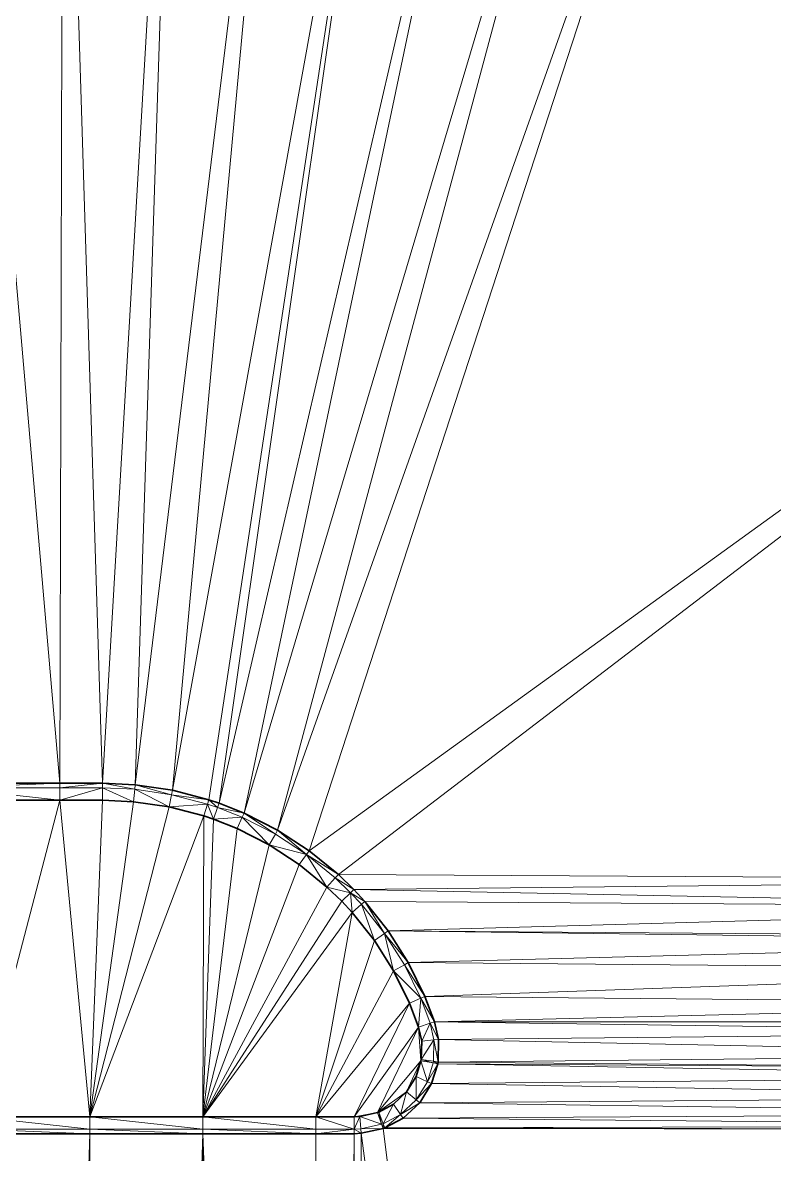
# Model space of a CAD drawing. Header units: metres. Extents: x 246428 to 246884, y 7418966 to 7419490.
# Drawn here: x 246703.22 to 246709.87, y 7419416.47 to 7419426.48 of the extents above; entities that cross this region are included whole.
import ezdxf

# ---------------------------------------------------------------- set-up
doc = ezdxf.new("R2010")
doc.units = ezdxf.units.M
doc.linetypes.add('blank name', pattern=[0])
doc.layers.add('_12D_UNMAPPED', color=7, linetype='Continuous')
for name, color, linetype, lineweight, true_color in [('KERB_BACK', 7, 'Continuous', 35, 0x5fd2ff), ('KERB_LINE', 7, 'Continuous', 18, 0xb9b9b9), ('KERB_LIP', 7, 'Continuous', 35, 0x5fd2ff), ('KERB_TOP', 7, 'Continuous', 18, 0xb9b9b9)]:
    doc.layers.add(name, color=color, linetype=linetype, lineweight=lineweight, true_color=true_color)

msp = doc.modelspace()

# ---------------------------------------------------------------- linework, layer by layer
at = {"layer": '_12D_UNMAPPED', "color": 3, "linetype": 'blank name', "lineweight": 0}
for points in [[(246703.552, 7419419.755, 34.688), (246702.552, 7419419.755, 34.669), (246702.581, 7419430.905, 34.558)], [(246703.581, 7419430.905, 34.577), (246703.552, 7419419.755, 34.688), (246702.581, 7419430.905, 34.558)], [(246703.929, 7419419.755, 34.694), (246703.552, 7419419.755, 34.688), (246703.581, 7419430.905, 34.577)], [(246704.581, 7419430.905, 34.595), (246703.929, 7419419.755, 34.694), (246703.581, 7419430.905, 34.577)], [(246704.218, 7419419.742, 34.7), (246703.929, 7419419.755, 34.694), (246704.581, 7419430.905, 34.595)], [(246705.581, 7419430.905, 34.613), (246704.218, 7419419.742, 34.7), (246704.581, 7419430.905, 34.595)], [(246704.548, 7419419.693, 34.707), (246704.218, 7419419.742, 34.7), (246705.581, 7419430.905, 34.613)], [(246704.87, 7419419.609, 34.713), (246704.548, 7419419.693, 34.707), (246706.581, 7419430.905, 34.631)], [(246706.581, 7419430.905, 34.631), (246704.548, 7419419.693, 34.707), (246705.581, 7419430.905, 34.613)], [(246704.961, 7419419.579, 34.715), (246704.87, 7419419.609, 34.713), (246706.581, 7419430.905, 34.631)], [(246705.182, 7419419.491, 34.72), (246704.961, 7419419.579, 34.715), (246707.581, 7419430.905, 34.65)], [(246707.581, 7419430.905, 34.65), (246704.961, 7419419.579, 34.715), (246706.581, 7419430.905, 34.631)], [(246708.581, 7419430.905, 34.668), (246705.182, 7419419.491, 34.72), (246707.581, 7419430.905, 34.65)], [(246705.479, 7419419.34, 34.727), (246705.182, 7419419.491, 34.72), (246708.581, 7419430.905, 34.668)], [(246705.758, 7419419.158, 34.734), (246705.479, 7419419.34, 34.727), (246709.581, 7419430.905, 34.686)], [(246709.581, 7419430.905, 34.686), (246705.479, 7419419.34, 34.727), (246708.581, 7419430.905, 34.668)], [(246705.758, 7419419.158, 34.734), (246709.581, 7419430.905, 34.686), (246715.569, 7419426.251, 34.843)], [(246715.569, 7419426.251, 34.843), (246709.581, 7419430.905, 34.686), (246715.499, 7419426.491, 34.839)], [(246706.016, 7419418.948, 34.741), (246705.758, 7419419.158, 34.734), (246715.569, 7419426.251, 34.843)], [(246714.193, 7419418.901, 34.892), (246706.016, 7419418.948, 34.741), (246715.569, 7419426.251, 34.843)], [(246703.552, 7419419.755, 34.688), (246703.552, 7419419.715, 34.838), (246702.552, 7419419.715, 34.819)], [(246702.552, 7419419.755, 34.669), (246703.552, 7419419.755, 34.688), (246702.552, 7419419.715, 34.819)], [(246702.552, 7419419.715, 34.819), (246703.552, 7419419.605, 34.838), (246702.552, 7419419.605, 34.819)], [(246702.552, 7419419.715, 34.819), (246703.552, 7419419.715, 34.838), (246703.552, 7419419.605, 34.838)], [(246703.929, 7419419.755, 34.694), (246703.929, 7419419.715, 34.844), (246703.552, 7419419.715, 34.838)], [(246703.552, 7419419.755, 34.688), (246703.929, 7419419.755, 34.694), (246703.552, 7419419.715, 34.838)], [(246703.929, 7419419.715, 34.844), (246703.929, 7419419.605, 34.844), (246703.552, 7419419.605, 34.838)], [(246703.552, 7419419.715, 34.838), (246703.929, 7419419.715, 34.844), (246703.552, 7419419.605, 34.838)], [(246703.929, 7419419.755, 34.694), (246704.218, 7419419.742, 34.7), (246704.215, 7419419.702, 34.85)], [(246703.929, 7419419.755, 34.694), (246704.215, 7419419.702, 34.85), (246703.929, 7419419.715, 34.844)], [(246703.929, 7419419.715, 34.844), (246704.215, 7419419.702, 34.85), (246704.204, 7419419.592, 34.85)], [(246703.929, 7419419.715, 34.844), (246704.204, 7419419.592, 34.85), (246703.929, 7419419.605, 34.844)], [(246704.215, 7419419.702, 34.85), (246704.518, 7419419.546, 34.857), (246704.204, 7419419.592, 34.85)], [(246704.218, 7419419.742, 34.7), (246704.54, 7419419.654, 34.857), (246704.215, 7419419.702, 34.85)], [(246704.215, 7419419.702, 34.85), (246704.54, 7419419.654, 34.857), (246704.518, 7419419.546, 34.857)], [(246704.218, 7419419.742, 34.7), (246704.548, 7419419.693, 34.707), (246704.54, 7419419.654, 34.857)], [(246704.548, 7419419.693, 34.707), (246704.87, 7419419.609, 34.713), (246704.54, 7419419.654, 34.857)], [(246703.552, 7419419.605, 34.838), (246702.818, 7419416.805, 34.855), (246702.552, 7419419.605, 34.819)], [(246703.818, 7419416.805, 34.873), (246702.818, 7419416.805, 34.855), (246703.552, 7419419.605, 34.838)], [(246703.929, 7419419.605, 34.844), (246703.818, 7419416.805, 34.873), (246703.552, 7419419.605, 34.838)], [(246704.204, 7419419.592, 34.85), (246703.818, 7419416.805, 34.873), (246703.929, 7419419.605, 34.844)], [(246704.518, 7419419.546, 34.857), (246703.818, 7419416.805, 34.873), (246704.204, 7419419.592, 34.85)], [(246704.54, 7419419.654, 34.857), (246704.858, 7419419.571, 34.863), (246704.518, 7419419.546, 34.857)], [(246704.858, 7419419.571, 34.863), (246704.825, 7419419.466, 34.863), (246704.518, 7419419.546, 34.857)], [(246704.87, 7419419.609, 34.713), (246704.858, 7419419.571, 34.863), (246704.54, 7419419.654, 34.857)], [(246704.858, 7419419.571, 34.863), (246704.911, 7419419.437, 34.865), (246704.825, 7419419.466, 34.863)], [(246704.87, 7419419.609, 34.713), (246704.947, 7419419.541, 34.865), (246704.858, 7419419.571, 34.863)], [(246704.858, 7419419.571, 34.863), (246704.947, 7419419.541, 34.865), (246704.911, 7419419.437, 34.865)], [(246704.87, 7419419.609, 34.713), (246704.961, 7419419.579, 34.715), (246704.947, 7419419.541, 34.865)], [(246704.961, 7419419.579, 34.715), (246705.182, 7419419.491, 34.72), (246704.947, 7419419.541, 34.865)], [(246704.825, 7419419.466, 34.863), (246703.818, 7419416.805, 34.873), (246704.518, 7419419.546, 34.857)], [(246704.818, 7419416.805, 34.892), (246703.818, 7419416.805, 34.873), (246704.825, 7419419.466, 34.863)], [(246704.911, 7419419.437, 34.865), (246704.818, 7419416.805, 34.892), (246704.825, 7419419.466, 34.863)], [(246704.947, 7419419.541, 34.865), (246705.166, 7419419.454, 34.87), (246704.911, 7419419.437, 34.865)], [(246705.182, 7419419.491, 34.72), (246705.166, 7419419.454, 34.87), (246704.947, 7419419.541, 34.865)], [(246705.182, 7419419.491, 34.72), (246705.459, 7419419.306, 34.877), (246705.166, 7419419.454, 34.87)], [(246705.182, 7419419.491, 34.72), (246705.479, 7419419.34, 34.727), (246705.459, 7419419.306, 34.877)], [(246705.121, 7419419.354, 34.87), (246704.818, 7419416.805, 34.892), (246704.911, 7419419.437, 34.865)], [(246705.166, 7419419.454, 34.87), (246705.121, 7419419.354, 34.87), (246704.911, 7419419.437, 34.865)], [(246705.166, 7419419.454, 34.87), (246705.404, 7419419.21, 34.877), (246705.121, 7419419.354, 34.87)], [(246705.166, 7419419.454, 34.87), (246705.459, 7419419.306, 34.877), (246705.404, 7419419.21, 34.877)], [(246705.404, 7419419.21, 34.877), (246704.818, 7419416.805, 34.892), (246705.121, 7419419.354, 34.87)], [(246705.459, 7419419.306, 34.877), (246705.735, 7419419.126, 34.884), (246705.404, 7419419.21, 34.877)], [(246705.479, 7419419.34, 34.727), (246705.735, 7419419.126, 34.884), (246705.459, 7419419.306, 34.877)], [(246705.479, 7419419.34, 34.727), (246705.758, 7419419.158, 34.734), (246705.735, 7419419.126, 34.884)], [(246705.67, 7419419.037, 34.884), (246704.818, 7419416.805, 34.892), (246705.404, 7419419.21, 34.877)], [(246705.735, 7419419.126, 34.884), (246705.67, 7419419.037, 34.884), (246705.404, 7419419.21, 34.877)], [(246705.735, 7419419.126, 34.884), (246705.915, 7419418.837, 34.891), (246705.67, 7419419.037, 34.884)], [(246705.758, 7419419.158, 34.734), (246706.016, 7419418.948, 34.741), (246705.735, 7419419.126, 34.884)], [(246706.016, 7419418.948, 34.741), (246705.989, 7419418.918, 34.891), (246705.735, 7419419.126, 34.884)], [(246705.735, 7419419.126, 34.884), (246705.989, 7419418.918, 34.891), (246705.915, 7419418.837, 34.891)], [(246705.915, 7419418.837, 34.891), (246704.818, 7419416.805, 34.892), (246705.67, 7419419.037, 34.884)], [(246705.989, 7419418.918, 34.891), (246706.124, 7419418.787, 34.894), (246705.915, 7419418.837, 34.891)], [(246706.016, 7419418.948, 34.741), (246706.153, 7419418.815, 34.744), (246705.989, 7419418.918, 34.891)], [(246706.153, 7419418.815, 34.744), (246706.124, 7419418.787, 34.894), (246705.989, 7419418.918, 34.891)], [(246706.153, 7419418.815, 34.744), (246706.016, 7419418.948, 34.741), (246714.193, 7419418.901, 34.892)], [(246706.153, 7419418.815, 34.744), (246714.193, 7419418.901, 34.892), (246713.964, 7419418.659, 34.89)], [(246706.046, 7419418.711, 34.894), (246704.818, 7419416.805, 34.892), (246705.915, 7419418.837, 34.891)], [(246706.124, 7419418.787, 34.894), (246706.046, 7419418.711, 34.894), (246705.915, 7419418.837, 34.891)], [(246706.124, 7419418.787, 34.894), (246706.138, 7419418.611, 34.897), (246706.046, 7419418.711, 34.894)], [(246706.153, 7419418.815, 34.744), (246706.25, 7419418.71, 34.747), (246706.124, 7419418.787, 34.894)], [(246706.25, 7419418.71, 34.747), (246706.22, 7419418.684, 34.897), (246706.124, 7419418.787, 34.894)], [(246706.124, 7419418.787, 34.894), (246706.22, 7419418.684, 34.897), (246706.138, 7419418.611, 34.897)], [(246706.25, 7419418.71, 34.747), (246706.153, 7419418.815, 34.744), (246713.964, 7419418.659, 34.89)], [(246706.138, 7419418.611, 34.897), (246704.818, 7419416.805, 34.892), (246706.046, 7419418.711, 34.894)], [(246706.22, 7419418.684, 34.897), (246706.335, 7419418.363, 34.903), (246706.138, 7419418.611, 34.897)], [(246706.25, 7419418.71, 34.747), (246706.425, 7419418.426, 34.903), (246706.22, 7419418.684, 34.897)], [(246706.22, 7419418.684, 34.897), (246706.425, 7419418.426, 34.903), (246706.335, 7419418.363, 34.903)], [(246706.25, 7419418.71, 34.747), (246706.457, 7419418.45, 34.753), (246706.425, 7419418.426, 34.903)], [(246706.457, 7419418.45, 34.753), (246706.25, 7419418.71, 34.747), (246713.964, 7419418.659, 34.89)], [(246705.818, 7419416.805, 34.91), (246704.818, 7419416.805, 34.892), (246706.138, 7419418.611, 34.897)], [(246706.335, 7419418.363, 34.903), (246705.818, 7419416.805, 34.91), (246706.138, 7419418.611, 34.897)], [(246706.457, 7419418.45, 34.753), (246713.964, 7419418.659, 34.89), (246713.763, 7419418.393, 34.888)], [(246706.504, 7419418.095, 34.909), (246705.818, 7419416.805, 34.91), (246706.335, 7419418.363, 34.903)], [(246706.425, 7419418.426, 34.903), (246706.504, 7419418.095, 34.909), (246706.335, 7419418.363, 34.903)], [(246706.457, 7419418.45, 34.753), (246706.635, 7419418.168, 34.759), (246706.425, 7419418.426, 34.903)], [(246706.635, 7419418.168, 34.759), (246706.6, 7419418.148, 34.909), (246706.425, 7419418.426, 34.903)], [(246706.425, 7419418.426, 34.903), (246706.6, 7419418.148, 34.909), (246706.504, 7419418.095, 34.909)], [(246706.635, 7419418.168, 34.759), (246706.457, 7419418.45, 34.753), (246713.736, 7419418.354, 34.887)], [(246706.457, 7419418.45, 34.753), (246713.763, 7419418.393, 34.888), (246713.736, 7419418.354, 34.887)], [(246706.635, 7419418.168, 34.759), (246713.736, 7419418.354, 34.887), (246713.591, 7419418.108, 34.888)], [(246706.635, 7419418.168, 34.759), (246706.782, 7419417.869, 34.765), (246706.6, 7419418.148, 34.909)], [(246706.782, 7419417.869, 34.765), (246706.635, 7419418.168, 34.759), (246713.591, 7419418.108, 34.888)], [(246706.644, 7419417.81, 34.915), (246705.818, 7419416.805, 34.91), (246706.504, 7419418.095, 34.909)], [(246706.6, 7419418.148, 34.909), (246706.745, 7419417.853, 34.915), (246706.504, 7419418.095, 34.909)], [(246706.745, 7419417.853, 34.915), (246706.644, 7419417.81, 34.915), (246706.504, 7419418.095, 34.909)], [(246706.782, 7419417.869, 34.765), (246706.745, 7419417.853, 34.915), (246706.6, 7419418.148, 34.909)], [(246706.782, 7419417.869, 34.765), (246713.591, 7419418.108, 34.888), (246713.451, 7419417.806, 34.888)], [(246706.782, 7419417.869, 34.765), (246706.867, 7419417.645, 34.769), (246706.745, 7419417.853, 34.915)], [(246706.867, 7419417.645, 34.769), (246706.782, 7419417.869, 34.765), (246713.451, 7419417.806, 34.888)], [(246706.157, 7419416.805, 34.916), (246705.818, 7419416.805, 34.91), (246706.644, 7419417.81, 34.915)], [(246706.725, 7419417.597, 34.919), (246706.157, 7419416.805, 34.916), (246706.644, 7419417.81, 34.915)], [(246706.745, 7419417.853, 34.915), (246706.725, 7419417.597, 34.919), (246706.644, 7419417.81, 34.915)], [(246706.745, 7419417.853, 34.915), (246706.829, 7419417.632, 34.919), (246706.725, 7419417.597, 34.919)], [(246706.867, 7419417.645, 34.769), (246706.829, 7419417.632, 34.919), (246706.745, 7419417.853, 34.915)], [(246706.867, 7419417.645, 34.769), (246713.451, 7419417.806, 34.888), (246713.392, 7419417.645, 34.888)], [(246706.362, 7419416.841, 34.92), (246706.157, 7419416.805, 34.916), (246706.725, 7419417.597, 34.919)], [(246706.747, 7419417.3, 34.923), (246706.362, 7419416.841, 34.92), (246706.725, 7419417.597, 34.919)], [(246706.829, 7419417.632, 34.919), (246706.753, 7419417.472, 34.921), (246706.725, 7419417.597, 34.919)], [(246706.753, 7419417.472, 34.921), (246706.747, 7419417.3, 34.923), (246706.725, 7419417.597, 34.919)], [(246706.829, 7419417.632, 34.919), (246706.862, 7419417.484, 34.921), (246706.753, 7419417.472, 34.921)], [(246706.867, 7419417.645, 34.769), (246706.902, 7419417.489, 34.771), (246706.829, 7419417.632, 34.919)], [(246706.902, 7419417.489, 34.771), (246706.862, 7419417.484, 34.921), (246706.829, 7419417.632, 34.919)], [(246706.867, 7419417.645, 34.769), (246713.392, 7419417.645, 34.888), (246713.367, 7419417.553, 34.889)], [(246706.902, 7419417.489, 34.771), (246706.867, 7419417.645, 34.769), (246713.367, 7419417.553, 34.889)], [(246706.749, 7419417.312, 34.923), (246706.747, 7419417.3, 34.923), (246706.753, 7419417.472, 34.921)], [(246706.862, 7419417.484, 34.921), (246706.749, 7419417.312, 34.923), (246706.753, 7419417.472, 34.921)], [(246706.862, 7419417.484, 34.921), (246706.858, 7419417.295, 34.923), (246706.749, 7419417.312, 34.923)], [(246706.898, 7419417.289, 34.773), (246706.858, 7419417.295, 34.923), (246706.862, 7419417.484, 34.921)], [(246706.902, 7419417.489, 34.771), (246706.898, 7419417.289, 34.773), (246706.862, 7419417.484, 34.921)], [(246706.898, 7419417.289, 34.773), (246706.902, 7419417.489, 34.771), (246713.354, 7419417.354, 34.891)], [(246706.902, 7419417.489, 34.771), (246713.367, 7419417.553, 34.889), (246713.354, 7419417.354, 34.891)], [(246706.62, 7419417.024, 34.922), (246706.362, 7419416.841, 34.92), (246706.747, 7419417.3, 34.923)], [(246706.704, 7419417.16, 34.923), (246706.62, 7419417.024, 34.922), (246706.747, 7419417.3, 34.923)], [(246706.804, 7419417.114, 34.923), (246706.704, 7419417.16, 34.923), (246706.747, 7419417.3, 34.923)], [(246706.856, 7419417.281, 34.923), (246706.747, 7419417.3, 34.923), (246706.749, 7419417.312, 34.923)], [(246706.856, 7419417.281, 34.923), (246706.804, 7419417.114, 34.923), (246706.747, 7419417.3, 34.923)], [(246706.858, 7419417.295, 34.923), (246706.856, 7419417.281, 34.923), (246706.749, 7419417.312, 34.923)], [(246706.895, 7419417.274, 34.773), (246706.804, 7419417.114, 34.923), (246706.856, 7419417.281, 34.923)], [(246706.895, 7419417.274, 34.773), (246706.841, 7419417.098, 34.773), (246706.804, 7419417.114, 34.923)], [(246706.841, 7419417.098, 34.773), (246706.895, 7419417.274, 34.773), (246713.394, 7419417.159, 34.893)], [(246706.895, 7419417.274, 34.773), (246706.856, 7419417.281, 34.923), (246706.858, 7419417.295, 34.923)], [(246706.898, 7419417.289, 34.773), (246706.895, 7419417.274, 34.773), (246706.858, 7419417.295, 34.923)], [(246706.895, 7419417.274, 34.773), (246706.898, 7419417.289, 34.773), (246713.373, 7419417.232, 34.892)], [(246706.895, 7419417.274, 34.773), (246713.373, 7419417.232, 34.892), (246713.394, 7419417.159, 34.893)], [(246706.898, 7419417.289, 34.773), (246713.354, 7419417.354, 34.891), (246713.373, 7419417.232, 34.892)], [(246706.705, 7419416.954, 34.922), (246706.62, 7419417.024, 34.922), (246706.704, 7419417.16, 34.923)], [(246706.804, 7419417.114, 34.923), (246706.705, 7419416.954, 34.922), (246706.704, 7419417.16, 34.923)], [(246706.841, 7419417.098, 34.773), (246713.394, 7419417.159, 34.893), (246713.484, 7419416.981, 34.897)], [(246706.841, 7419417.098, 34.773), (246706.705, 7419416.954, 34.922), (246706.804, 7419417.114, 34.923)], [(246706.841, 7419417.098, 34.773), (246706.736, 7419416.929, 34.772), (246706.705, 7419416.954, 34.922)], [(246706.736, 7419416.929, 34.772), (246706.841, 7419417.098, 34.773), (246713.484, 7419416.981, 34.897)], [(246706.503, 7419416.915, 34.921), (246706.362, 7419416.841, 34.92), (246706.62, 7419417.024, 34.922)], [(246706.566, 7419416.826, 34.921), (246706.503, 7419416.915, 34.921), (246706.62, 7419417.024, 34.922)], [(246706.705, 7419416.954, 34.922), (246706.566, 7419416.826, 34.921), (246706.62, 7419417.024, 34.922)], [(246706.736, 7419416.929, 34.772), (246713.484, 7419416.981, 34.897), (246713.618, 7419416.833, 34.901)], [(246706.373, 7419416.846, 34.921), (246706.362, 7419416.841, 34.92), (246706.503, 7419416.915, 34.921)], [(246706.413, 7419416.743, 34.921), (246706.373, 7419416.846, 34.921), (246706.503, 7419416.915, 34.921)], [(246706.566, 7419416.826, 34.921), (246706.413, 7419416.743, 34.921), (246706.503, 7419416.915, 34.921)], [(246706.736, 7419416.929, 34.772), (246706.566, 7419416.826, 34.921), (246706.705, 7419416.954, 34.922)], [(246706.736, 7419416.929, 34.772), (246706.59, 7419416.793, 34.771), (246706.566, 7419416.826, 34.921)], [(246706.59, 7419416.793, 34.771), (246706.736, 7419416.929, 34.772), (246713.618, 7419416.833, 34.901)], [(246703.818, 7419416.695, 34.873), (246702.818, 7419416.805, 34.855), (246703.818, 7419416.805, 34.873)], [(246703.818, 7419416.695, 34.873), (246702.818, 7419416.695, 34.855), (246702.818, 7419416.805, 34.855)], [(246704.818, 7419416.695, 34.892), (246703.818, 7419416.805, 34.873), (246704.818, 7419416.805, 34.892)], [(246704.818, 7419416.695, 34.892), (246703.818, 7419416.695, 34.873), (246703.818, 7419416.805, 34.873)], [(246705.818, 7419416.695, 34.91), (246704.818, 7419416.805, 34.892), (246705.818, 7419416.805, 34.91)], [(246705.818, 7419416.695, 34.91), (246704.818, 7419416.695, 34.892), (246704.818, 7419416.805, 34.892)], [(246706.157, 7419416.695, 34.916), (246705.818, 7419416.805, 34.91), (246706.157, 7419416.805, 34.916)], [(246706.157, 7419416.695, 34.916), (246705.818, 7419416.695, 34.91), (246705.818, 7419416.805, 34.91)], [(246706.206, 7419416.807, 34.917), (246706.157, 7419416.805, 34.916), (246706.362, 7419416.841, 34.92)], [(246706.157, 7419416.695, 34.916), (246706.157, 7419416.805, 34.916), (246706.206, 7419416.807, 34.917)], [(246706.215, 7419416.698, 34.917), (246706.157, 7419416.695, 34.916), (246706.206, 7419416.807, 34.917)], [(246706.399, 7419416.738, 34.92), (246706.206, 7419416.807, 34.917), (246706.362, 7419416.841, 34.92)], [(246706.399, 7419416.738, 34.92), (246706.215, 7419416.698, 34.917), (246706.206, 7419416.807, 34.917)], [(246706.399, 7419416.738, 34.92), (246706.362, 7419416.841, 34.92), (246706.373, 7419416.846, 34.921)], [(246706.413, 7419416.743, 34.921), (246706.399, 7419416.738, 34.92), (246706.373, 7419416.846, 34.921)], [(246706.427, 7419416.706, 34.771), (246706.413, 7419416.743, 34.921), (246706.566, 7419416.826, 34.921)], [(246706.59, 7419416.793, 34.771), (246706.427, 7419416.706, 34.771), (246706.566, 7419416.826, 34.921)], [(246706.427, 7419416.706, 34.771), (246706.59, 7419416.793, 34.771), (246713.786, 7419416.725, 34.905)], [(246706.59, 7419416.793, 34.771), (246713.618, 7419416.833, 34.901), (246713.786, 7419416.725, 34.905)], [(246703.818, 7419416.655, 34.723), (246702.818, 7419416.695, 34.855), (246703.818, 7419416.695, 34.873)], [(246703.818, 7419416.655, 34.723), (246702.818, 7419416.655, 34.705), (246702.818, 7419416.695, 34.855)], [(246704.818, 7419416.655, 34.742), (246703.818, 7419416.695, 34.873), (246704.818, 7419416.695, 34.892)], [(246704.818, 7419416.655, 34.742), (246703.818, 7419416.655, 34.723), (246703.818, 7419416.695, 34.873)], [(246705.818, 7419416.655, 34.76), (246704.818, 7419416.655, 34.742), (246704.818, 7419416.695, 34.892)], [(246705.818, 7419416.655, 34.76), (246704.818, 7419416.695, 34.892), (246705.818, 7419416.695, 34.91)], [(246706.157, 7419416.655, 34.766), (246705.818, 7419416.655, 34.76), (246706.157, 7419416.695, 34.916)], [(246705.818, 7419416.655, 34.76), (246705.818, 7419416.695, 34.91), (246706.157, 7419416.695, 34.916)], [(246706.218, 7419416.658, 34.767), (246706.157, 7419416.695, 34.916), (246706.215, 7419416.698, 34.917)], [(246706.218, 7419416.658, 34.767), (246706.157, 7419416.655, 34.766), (246706.157, 7419416.695, 34.916)], [(246706.218, 7419416.658, 34.767), (246706.279, 7419388.055, 35.054), (246706.157, 7419416.655, 34.766)], [(246706.413, 7419416.7, 34.77), (246706.215, 7419416.698, 34.917), (246706.399, 7419416.738, 34.92)], [(246706.413, 7419416.7, 34.77), (246706.218, 7419416.658, 34.767), (246706.215, 7419416.698, 34.917)], [(246710.008, 7419388.055, 35.122), (246706.218, 7419416.658, 34.767), (246706.413, 7419416.7, 34.77)], [(246710.008, 7419388.055, 35.122), (246706.279, 7419388.055, 35.054), (246706.218, 7419416.658, 34.767)], [(246706.413, 7419416.7, 34.77), (246706.399, 7419416.738, 34.92), (246706.413, 7419416.743, 34.921)], [(246706.427, 7419416.706, 34.771), (246706.413, 7419416.7, 34.77), (246706.413, 7419416.743, 34.921)], [(246706.413, 7419416.7, 34.77), (246706.427, 7419416.706, 34.771), (246713.872, 7419416.692, 34.907)], [(246710.008, 7419388.055, 35.122), (246706.413, 7419416.7, 34.77), (246713.872, 7419416.692, 34.907)], [(246706.427, 7419416.706, 34.771), (246713.786, 7419416.725, 34.905), (246713.872, 7419416.692, 34.907)], [(246702.919, 7419388.055, 34.993), (246702.818, 7419416.655, 34.705), (246703.818, 7419416.655, 34.723)], [(246703.919, 7419388.055, 35.011), (246702.919, 7419388.055, 34.993), (246703.818, 7419416.655, 34.723)], [(246703.919, 7419388.055, 35.011), (246703.818, 7419416.655, 34.723), (246704.818, 7419416.655, 34.742)], [(246704.919, 7419388.055, 35.03), (246703.919, 7419388.055, 35.011), (246704.818, 7419416.655, 34.742)], [(246705.919, 7419388.055, 35.048), (246704.919, 7419388.055, 35.03), (246704.818, 7419416.655, 34.742)], [(246705.919, 7419388.055, 35.048), (246704.818, 7419416.655, 34.742), (246705.818, 7419416.655, 34.76)], [(246705.919, 7419388.055, 35.048), (246705.818, 7419416.655, 34.76), (246706.157, 7419416.655, 34.766)], [(246706.279, 7419388.055, 35.054), (246705.919, 7419388.055, 35.048), (246706.157, 7419416.655, 34.766)], [(246706.279, 7419388.055, 35.054), (246706.279, 7419388.055, 35.054), (246706.157, 7419416.655, 34.766)]]:
    msp.add_3dface(points, dxfattribs=at)
at = {"layer": 'KERB_BACK'}
msp.add_polyline3d([(246702.818, 7419416.805, 34.855), (246703.818, 7419416.805, 34.873), (246704.818, 7419416.805, 34.892), (246705.818, 7419416.805, 34.91), (246706.157, 7419416.805, 34.916), (246706.206, 7419416.807, 34.917), (246706.362, 7419416.841, 34.92), (246706.373, 7419416.846, 34.921), (246706.503, 7419416.915, 34.921), (246706.62, 7419417.024, 34.922), (246706.704, 7419417.16, 34.923), (246706.747, 7419417.3, 34.923), (246706.749, 7419417.312, 34.923), (246706.753, 7419417.472, 34.921), (246706.725, 7419417.597, 34.919), (246706.644, 7419417.81, 34.915), (246706.504, 7419418.095, 34.909), (246706.335, 7419418.363, 34.903), (246706.138, 7419418.611, 34.897), (246706.046, 7419418.711, 34.894), (246705.915, 7419418.837, 34.891), (246705.67, 7419419.037, 34.884), (246705.404, 7419419.21, 34.877), (246705.121, 7419419.354, 34.87), (246704.911, 7419419.437, 34.865), (246704.825, 7419419.466, 34.863), (246704.518, 7419419.546, 34.857), (246704.204, 7419419.592, 34.85), (246703.929, 7419419.605, 34.844), (246703.552, 7419419.605, 34.838), (246702.552, 7419419.605, 34.819)], dxfattribs=at)
at = {"layer": 'KERB_LINE'}
msp.add_polyline3d([(246702.818, 7419416.655, 34.705), (246703.818, 7419416.655, 34.723), (246704.818, 7419416.655, 34.742), (246705.818, 7419416.655, 34.76), (246706.157, 7419416.655, 34.766), (246706.218, 7419416.658, 34.767), (246706.413, 7419416.7, 34.77), (246706.427, 7419416.706, 34.771), (246706.59, 7419416.793, 34.771), (246706.736, 7419416.929, 34.772), (246706.841, 7419417.098, 34.773), (246706.895, 7419417.274, 34.773), (246706.898, 7419417.289, 34.773), (246706.902, 7419417.489, 34.771), (246706.867, 7419417.645, 34.769), (246706.782, 7419417.869, 34.765), (246706.635, 7419418.168, 34.759), (246706.457, 7419418.45, 34.753), (246706.25, 7419418.71, 34.747), (246706.153, 7419418.815, 34.744), (246706.016, 7419418.948, 34.741), (246705.758, 7419419.158, 34.734), (246705.479, 7419419.34, 34.727), (246705.182, 7419419.491, 34.72), (246704.961, 7419419.579, 34.715), (246704.87, 7419419.609, 34.713), (246704.548, 7419419.693, 34.707), (246704.218, 7419419.742, 34.7), (246703.929, 7419419.755, 34.694), (246703.552, 7419419.755, 34.688), (246702.552, 7419419.755, 34.669)], dxfattribs=at)
at = {"layer": 'KERB_LIP'}
msp.add_polyline3d([(246702.818, 7419416.655, 34.705), (246703.818, 7419416.655, 34.723), (246704.818, 7419416.655, 34.742), (246705.818, 7419416.655, 34.76), (246706.157, 7419416.655, 34.766), (246706.218, 7419416.658, 34.767), (246706.413, 7419416.7, 34.77), (246706.427, 7419416.706, 34.771), (246706.59, 7419416.793, 34.771), (246706.736, 7419416.929, 34.772), (246706.841, 7419417.098, 34.773), (246706.895, 7419417.274, 34.773), (246706.898, 7419417.289, 34.773), (246706.902, 7419417.489, 34.771), (246706.867, 7419417.645, 34.769), (246706.782, 7419417.869, 34.765), (246706.635, 7419418.168, 34.759), (246706.457, 7419418.45, 34.753), (246706.25, 7419418.71, 34.747), (246706.153, 7419418.815, 34.744), (246706.016, 7419418.948, 34.741), (246705.758, 7419419.158, 34.734), (246705.479, 7419419.34, 34.727), (246705.182, 7419419.491, 34.72), (246704.961, 7419419.579, 34.715), (246704.87, 7419419.609, 34.713), (246704.548, 7419419.693, 34.707), (246704.218, 7419419.742, 34.7), (246703.929, 7419419.755, 34.694), (246703.552, 7419419.755, 34.688), (246702.552, 7419419.755, 34.669)], dxfattribs=at)
at = {"layer": 'KERB_TOP'}
msp.add_polyline3d([(246702.818, 7419416.695, 34.855), (246703.818, 7419416.695, 34.873), (246704.818, 7419416.695, 34.892), (246705.818, 7419416.695, 34.91), (246706.157, 7419416.695, 34.916), (246706.215, 7419416.698, 34.917), (246706.399, 7419416.738, 34.92), (246706.413, 7419416.743, 34.921), (246706.566, 7419416.826, 34.921), (246706.705, 7419416.954, 34.922), (246706.804, 7419417.114, 34.923), (246706.856, 7419417.281, 34.923), (246706.858, 7419417.295, 34.923), (246706.862, 7419417.484, 34.921), (246706.829, 7419417.632, 34.919), (246706.745, 7419417.853, 34.915), (246706.6, 7419418.148, 34.909), (246706.425, 7419418.426, 34.903), (246706.22, 7419418.684, 34.897), (246706.124, 7419418.787, 34.894), (246705.989, 7419418.918, 34.891), (246705.735, 7419419.126, 34.884), (246705.459, 7419419.306, 34.877), (246705.166, 7419419.454, 34.87), (246704.947, 7419419.541, 34.865), (246704.858, 7419419.571, 34.863), (246704.54, 7419419.654, 34.857), (246704.215, 7419419.702, 34.85), (246703.929, 7419419.715, 34.844), (246703.552, 7419419.715, 34.838), (246702.552, 7419419.715, 34.819)], dxfattribs=at)

doc.saveas('drawing.dxf')
